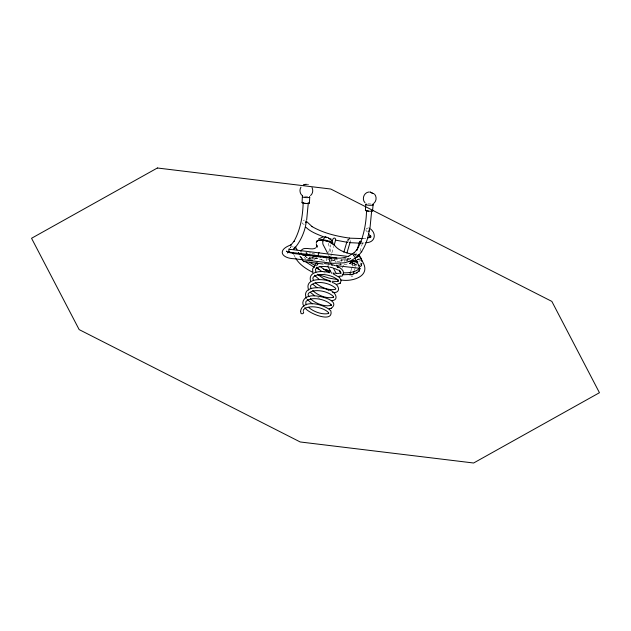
<?xml version="1.0" encoding="UTF-8"?>
<svg xmlns="http://www.w3.org/2000/svg" width="631" height="631" viewBox="0 0 631 631"><rect width="100%" height="100%" fill="white"/><g stroke="black" fill="none" stroke-linecap="round" stroke-linejoin="round"><path stroke-width="0.47" stroke-dasharray="3.15 2.37" d="M348.351 241.381L348.359 240.837M347.507 258.024L348.186 259.278L348.675 258.473M309.939 257.219L309.45 259.357L306.019 257.022M340.669 265.067L340.716 264.239M300.782 251.461L300.782 252.219M354.299 256.651L353.589 254.782M290.252 246.902L290.276 247.612L290.284 246.887A2.579 2.256 48 0 0 290.426 247.518M312.487 259.467L312.708 256.912M361.997 263.577L360.569 267.339M326.132 260.887L326.684 258.994M328.648 252.384L330.889 244.828M328.017 265.809L328.838 263.04M329.114 262.117L330.486 257.495M330.754 256.572L331.575 253.804M331.851 252.881L333.767 246.413M339.904 265.43L340.748 262.591M341.024 261.652L341.584 259.759M346.908 241.807L347.468 239.914M342.452 268.072L344.132 262.401M344.416 261.455L345.252 258.623M350.883 270.967L351.995 267.221M352.272 266.282L353.384 262.535M355.324 255.981L356.712 251.296M354.472 270.178L355.3 267.37M355.576 266.44L356.412 263.632M360.009 251.477L362.502 243.061L362.068 242.738M360.001 264.484L360.522 262.859M361.35 265.067L361.129 265.627L361.997 263.159M360.396 266.582A45.203 10.972 -66.9 0 1 360.798 266.479L360.94 266.108M361.129 265.627L361.153 265.572A1.593 1.443 17.7 0 0 360.388 264.649M360.798 266.479L362.091 263.143M361.555 264.531L361.871 263.797M309.45 259.357L309.474 259.317A1.593 1.033 -50.5 0 1 309.916 258.876M352.674 276.11L352.145 276.496L351.112 276.055M357.548 259.68L358.558 259.349M357.146 259.451L359.496 258.757M347.815 258.994L346.805 259.601L347.105 260.201L348.194 259.286L350.166 259.522L347.72 258.852M359.315 259.357L357.036 259.98L359.37 259.365M357.083 259.948L357.785 259.546M338.595 264.539L346.293 264.286L351.459 262.63M316.431 257.724L317.385 258.473L313.678 259.231L317.07 258.339A45.164 35.352 71.1 0 1 320.28 259.396L321.873 260.051L320.059 256.738M303.109 220.329L304.536 220.069M362.502 243.061L362.099 242.903M313.678 259.231L316.951 258.308A18.204 11.595 84.2 0 0 314.719 257.921M357.28 259.483L358.274 259.207M309.797 258.568L307.494 259.215L309.726 258.749L307.952 259.12M351.238 262.677L355.797 264.555L351.301 262.551M357.509 259.412L358.495 259.144M325.359 272.931L323.735 272.884M351.002 262.898L349.227 263.372L355.001 265.927L350.087 263.513M349.535 263.19L351.199 262.772M309.095 258.891L310.31 258.631M314.277 257.921A18.204 11.595 84.2 0 0 312.96 258.079L313.449 257.953L311.832 257.054M361.326 243.014L361.752 242.935M365.862 238.163L363.424 238.621L363.819 238.573M291.072 246.753L293.415 246.973M364.04 243.006L361.129 243.109M353.944 254.403L357.509 254.719M306.627 252.968L307.313 253.126L305.696 253.023L310.909 252.897M306.571 252.96L306.027 252.928L307.1 253.354M368.536 227.807L366.516 228.556A1.901 1.688 68.9 0 0 365.98 229.471M304.213 224.297L302.951 223.958L302.075 222.767M330.999 259.854L335.582 260.414M359.149 259.388L359.93 259.617M343.611 258.757L348.415 259.341M341.055 259.546L347.697 260.351M334.375 259.459L348.044 261.124M348.714 258.82L350.86 258.742L348.667 258.071M354.046 254.506L356.878 255.184M339.88 261.944L326.203 258.639M367.558 232.058L366.059 230.646A1.901 1.688 68.9 0 1 365.933 230.047M314.845 254.056L312.077 253.212M316.943 258.316L317.385 258.473M357.13 265.233L350.781 262.551M351.12 262.567L355.553 264.294M352.098 262.662L356.523 264.389M352.413 263.04L355.474 264.255L352.153 262.78M324.46 261.139L320.682 259.073M317.843 297.524L319.594 298.305M352.713 263.427L351.017 262.583M309.371 257.377L310.744 258.513M305.238 256.091L307.518 257.976M304.978 256.147L306.09 257.062M306.169 259.499L303.014 256.131M306.824 253.157L307.013 253.402M315.65 257.369L316.525 258.197M350.52 240.474L350.363 240.269A1.609 0.67 16.5 0 0 350.118 240.064M302.612 258.97L299.985 255.492L300.277 255.965M300.403 256.58L302.983 259.988M301.334 258.647L299.212 255.2M334.288 259.42L336.473 263.608M327.41 252.826L328.775 255.437M331.046 259.791L331.953 261.526M329.619 259.775L330.518 261.494M328.964 259.609L330.305 262.18M293.92 254.885L295.221 257.369M328.199 243.29L331.094 252.542M353.62 255.019L353.683 255.468M301.303 252.203A3.179 2.516 -37.1 0 1 301.941 251.659M313.197 257.992A10.348 4.63 -86.8 0 1 312.448 257.905M304.489 196.194A3.699 0.694 3 0 1 308.165 196.438M354.109 256.289A2.571 2.169 -27.5 0 1 353.557 254.719M354.661 256.431A2.579 2.256 48 0 1 353.668 254.727M360.585 260.185A3.305 2.903 -15.3 0 1 358.834 261.289M349.889 262.993A45.164 10.964 -66.9 0 1 350.528 262.693M367.936 203.876A3.699 0.694 3 0 1 371.612 204.136M348.612 240.868A1.609 0.67 16.5 0 1 347.918 240.514"/><path stroke-width="0.95" d="M336.883 257.945L288.824 252.108L288.888 249.19L348.714 256.533M303.172 202.756C302.77 216.125 300.466 229.858 293.825 241.634L294.101 241.2L290.796 245.159L291.254 244.781C276.654 249.9 281.394 258.308 294.149 258.749L332.994 263.324L344.518 262.827L349.866 261.281M371.675 210.628L370.034 227.688M302.06 202.583L302.359 196.651M309.419 203.072L309.726 197.14M365.436 210.257L365.735 204.326M372.55 210.935L373.079 204.846A3.699 0.694 3 0 0 372.803 204.476M351.924 260.09L357.249 256.88L358.408 254.514L358.4 255.169A2.579 2.256 48 0 1 358.014 256.281M334.036 245.491L335.684 239.954L335.321 238.605L334.667 238.013L333.349 238.368L332.009 241.05M361.24 241.862L360.175 241.113L359.536 242.612M333.452 297.264L333.57 296.933M306.658 220.03L308.307 202.906A2.571 0.536 2.5 0 1 307.66 203.261M303.322 310.539L303.637 309.529C308.662 304.339 323.34 307.202 328.514 312.566L328.538 313.544L328.798 313.079L328.215 313.583C322.378 314.806 314.151 312.029 308.961 307.66M316.234 242.998C316.305 239.11 324.405 239.181 327.97 241.01C330.754 240.064 334.951 245.948 333.058 244.292L327.923 241.176L323.127 240.206L318.97 240.411L323.127 240.206L327.875 241.35M364.994 202.732C361.476 199.112 363.969 192.376 369.009 191.974M374.459 194.001C376.778 196.533 376.644 200.879 374.017 203.15M340.495 279.849C350.465 282.167 369.955 277.23 363.63 263.616L359.102 254.932C365.128 247.597 368.543 237.713 369.521 228.39M322.938 240.987L323.238 239.867L322.938 240.987A3.218 1.096 -83.1 0 0 323.096 244.544L327.41 252.826M311.162 257.156C310.799 257.984 310.539 261.699 312.077 260.453M306.193 222.057C304.915 232.492 299.796 242.62 293.73 249.3M331.977 243.408L330.147 242.123M359.907 268.317L336.67 265.706L336.883 265.004L338.145 267.434M369.521 229.739L368.82 231.451M358.424 254.908L358.148 255.815M326.377 271.354L326.929 269.508M343.824 252.203L346.908 241.807M346.932 252.952L350.292 241.61M349.819 274.8L350.607 271.898M356.988 250.357L359.496 241.902M353.36 273.917L354.196 271.109M358.629 256.154L359.181 254.285M300.861 251.091C303.558 245.491 311.998 250.996 315.745 247.825M317.164 245.617L316.691 247.123M359.946 268.23L358.96 271.291L359.268 270.77M323.135 264.066L303.882 261.518M360.262 243.353C364.324 232.863 366.327 221.639 366.532 210.407A2.571 0.536 2.5 0 0 368.425 211.006M369.861 237.698L370.61 235.584L370.847 237.209L368.504 233.651M319.018 240.277L317.622 240.6M342.365 275.534L342.128 276.173L340.259 276.07M294.693 248.314L295.127 247.005L294.929 247.604A2.571 2.169 -27.5 0 1 293.51 248.937M300.971 187.155C299.402 189.568 299.733 192.936 301.65 195.066M360.451 242.99L357.146 249.45L357.383 248.985L354.07 252.968L354.496 252.558L348.998 255.855M361.579 251.982L361.815 251.517M323.608 238.857L325.367 236.893L328.152 237.666L331.669 240.514L332.837 242.738M342.956 274.635C345.007 271.346 341.119 268.278 338.429 267M370.05 237.161L370.76 236.341L367.873 237.919L368.307 237.713M340.18 283.09L341.174 280.653L339.636 277.632M287.452 252.968L288.824 251.84M349.771 274.714L352.398 274.769M289.4 251.635L288.935 252.077M358.511 255.074L358.771 254.9M310.547 195.555C312.842 193.646 313.355 190.223 312.014 187.612M316.762 241.302C319.018 239.535 315.405 242.312 317.093 241.389M336.449 284.407L339.904 283.319M314.901 265.746L312.621 268.853L312.85 272.734M339.636 283.54L340.448 282.854M359.686 268.12C355.6 272.521 348.911 272.868 343.343 272.837M359.102 270.873L356.633 272.931L357.146 272.695L352.185 274.39L342.262 274.8M348.351 256.407L348.746 256.162M373.079 204.846L372.858 205.004A3.699 0.694 3 0 1 367.613 205.107A3.699 0.694 3 0 1 366.437 204.026M303.614 184.859C302.004 185.246 309.655 183.85 305.01 184.426M318.489 239.039L323.04 236.933L325.367 236.893L326.393 237.674M357.241 256.896L355.403 257.282M331.22 308.314C342.373 299.859 314.238 293.841 309.395 296.373M295.623 247.249L297.091 249.86M309.608 296.318C304.876 296.57 300.742 302.012 303.929 306.264M302.714 202.275L302.265 202.417A3.699 0.694 3 0 0 305.893 203.529A3.699 0.694 3 0 0 309.087 202.701M349.219 238.155L362.872 238.589M329.122 308.685L330.573 308.48M330.273 308.551L331.543 308.236M346.269 257.211L340.827 258.126L333.239 258.197L294.653 253.646L288.903 252.479M365.767 242.683C375.555 242.888 377.093 232.815 369.309 228.106M317.535 274.311L329.011 278.105L338.003 279.659M339.47 273.357L335.889 273.42M338.713 276.362L339.864 276.228M331.378 300.601C340.59 300.514 334.43 289.826 328.246 289.952M359.56 243.148L349.684 242.643M332.584 292.539C341.899 293.518 339.076 283.832 332.253 282.491M330.715 281.876C323.877 278.168 303.771 277.845 308.717 290.079M309.458 255.176L303.188 254.829A3.305 2.611 -37.1 0 1 302.454 254.687M324.452 263.545L330.25 264.279M332.095 281.331L337.246 281.434L338.571 280.708L338.106 281.237L338.098 280.251C332.876 274.864 318.284 272.016 313.205 277.214L312.842 278.547L313.568 280.503M302.154 254.829L305.956 255.287M307.849 255.523L310.697 255.863M312.59 256.091L321.132 257.132M323.033 257.361L325.872 257.708M328.719 258.055L331.567 258.394M350.544 260.698L357.185 261.502M349.022 261.242L357.809 262.307M327.931 266.803C323.246 266.258 317.953 265.927 315.484 269.256L315.871 272.316M347.815 242.414L335.353 240.08M352.39 254.23C345.551 252.976 337.68 250.176 334.225 244.804M332.931 272.986L334.572 273.262M351.372 260.319L357.138 261.376M329.69 267.102L333.002 267.923M329.658 272.758C323.19 270.454 307.778 270.589 310.531 280.945M307.636 184.37L308.188 184.528M289.14 248.914L289.842 249.395M332.087 264.681L335.495 265.714M328.388 290.008C321.495 286.229 301.168 285.985 306.39 298.289M323.703 269.161L330.305 271.141M328.467 238.258L331.236 239.117M329.516 272.016L324.768 269.91L319.98 266.369M330.605 281.11L323.884 278.784L317.511 274.359M334.525 268.427L338.161 270.139M333.176 273.83L339.415 277.427M322.922 236.546C316.936 234.18 310.673 231.853 305.932 227.318M316.052 268.088L318.6 269.177M349.582 238.202L349.408 238.1C336.402 236.223 323.261 233.123 311.809 226.45L312.164 226.671L306.153 221.095M309.482 262.236L314.83 265.367M314.356 267.363L305.964 261.999M312.093 271.993C305.719 268.648 299.409 264.515 295.647 258.197M331.953 243.148L332.6 243.692M337.774 279.699L337.38 279.265M321.818 271.519L318.955 269.342M319.381 279.565L314.483 275.282M317.046 287.673L313.008 284.4M314.601 295.726L310.689 292.571M312.25 303.842L307.218 299.441M359.339 256.415L361.074 258.253L362.028 261.684M303.811 261.723L301.847 259.333M287.476 251.966L286.466 251.114L286.908 251.58M316.786 267.102L317.945 268.388M317.787 268.238L319.089 269.476M315.185 282.53C320.114 287.152 328.648 290.749 335.55 289.313L335.81 288.454C330.21 282.885 316.241 279.927 310.712 285.417L310.547 287.066L311.241 288.706M312.716 290.528C317.882 295.616 326.74 298.668 332.987 297.43L333.507 297.098L333.302 296.404C328.152 291.049 313.71 288.17 308.425 293.368L308.07 294.701L308.78 296.665M310.397 298.684C315.248 303.472 325.288 307.289 331.094 305.254L330.439 305.554L331.275 304.844L331.046 305.514L331.023 304.599C325.312 298.913 310.87 296.16 305.925 301.563L305.751 303.211L306.453 304.852M361.042 259.365L361.642 259.94M304.907 307.62C307.62 313.11 334.012 323.963 330.818 310.831C324.413 304.213 302.423 298.455 300.498 311.556M319.191 252.723L318.379 253.362L318.363 255.531M354.772 257.756L359.023 265.919L358.834 265.375L359.883 269.224M339.833 270.675L341.103 273.105M336.67 265.706L337.585 267.449M338.95 270.068L340.764 273.554M329.224 256.304L330.139 258.047M330.747 263.04L332.095 265.619M333.436 268.191L336.118 273.341M327.907 266.282L331.543 273.255M298.455 252.471L299.37 254.214M292.626 252.392L293.486 254.056M316.328 244.031L317.164 247.115M305.948 221.165L305.948 221.205A1.901 0.805 -69.3 0 1 305.712 222.743M305.893 203.371A2.571 0.536 2.5 0 1 303.298 202.898M295.056 247.62A2.579 2.256 48 0 1 294.874 248.204M301.831 254.372A3.305 2.611 -37.1 0 1 301.05 253.283M302.565 196.146A2.997 2.619 72.8 0 0 302.344 195.334L302.296 195.35A2.974 2.753 65.1 0 1 302.557 196.32M309.395 196.769A3.699 0.694 3 0 1 306.201 197.598A3.699 0.694 3 0 1 302.572 196.486M357.588 256.691A2.579 2.256 48 0 1 357.059 256.959M372.542 210.943A3.699 0.694 3 0 1 367.747 211.093A3.699 0.694 3 0 1 365.664 210.091M372.495 210.407A3.699 0.694 3 0 1 372.771 210.778M347.918 239.535A1.609 0.67 16.5 0 1 349.022 239.599M317.188 264.965A1.443 1.104 -29 0 1 315.192 264.373A1.443 1.104 -29 0 1 317.085 262.882A1.443 1.104 -29 0 1 317.48 264.736M303.211 311.627A1.443 1.199 -14.1 0 1 303.282 313.252A1.443 1.199 -14.1 0 1 301.366 313.591A1.443 1.199 -14.1 0 1 300.963 312.029M370.058 192.053L373.442 193.678L370.058 192.053M373.252 203.939L373.229 203.955A2.974 2.729 66.9 0 0 372.842 205.012A2.997 2.863 55 0 1 373.252 203.939M157.371 167.996L31.55 238.281L79.159 329.603L300.198 441.968L473.629 463.004L599.45 392.719L551.841 301.397L330.802 189.032L157.371 167.996"/></g></svg>
